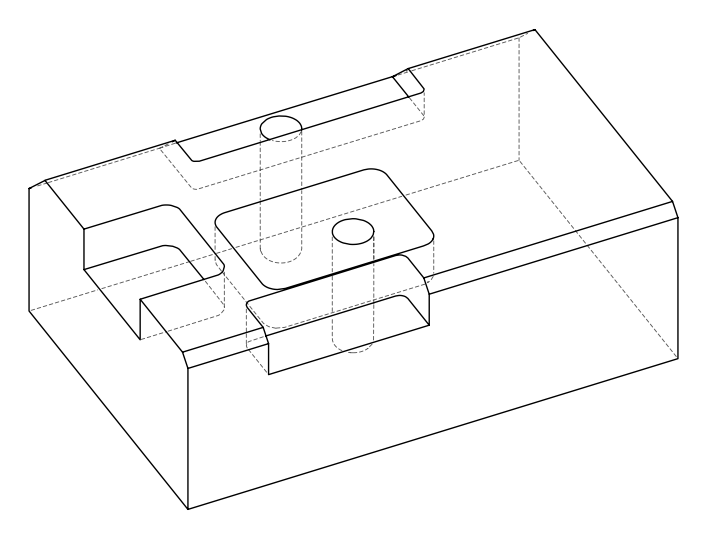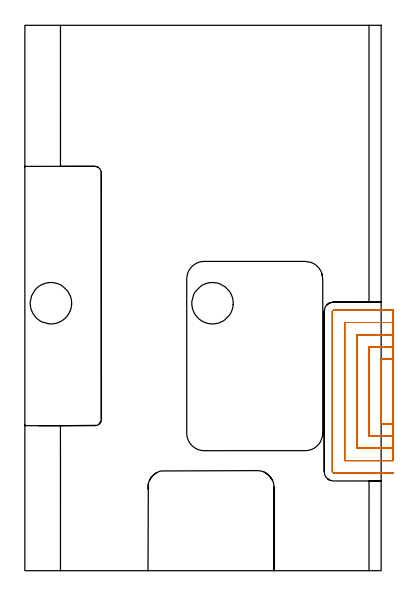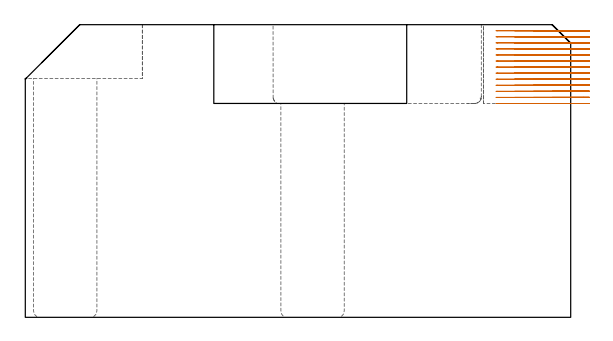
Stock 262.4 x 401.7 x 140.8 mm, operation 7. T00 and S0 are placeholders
(PLAN: 9 operations, 5 tool changes, 174.9 min)
(1 AREA_MILL | FG_CHAMFER_SURFACE | UGT0205_001 | 2.28 min | 2831 mm3)
(2 AREA_MILL_1 | FG_CHAMFER_SURFACE_1 | UGT0205_001 | 19.36 min | 111326 mm3)
(3 AREA_MILL_2 | FG_CHAMFER_SURFACE_2 | UGT0205_001 | 6.69 min | 8292 mm3)
(4 MILL_RECTANGULAR_POCKET | POCKET_RECTANGULAR_STRAIGHT | NXT0201_007 | Follow Part, ap 6.25, ae 75% | 12.48 min | 522849 mm3)
(5 MILL_SLOT | SLOT_PARTIAL_RECTANGULAR | UGT0201_094 | Follow Part, ap 5, ae 75% | 11.01 min | 256787 mm3)
(6 MILL_SLOT_1 | SLOT_PARTIAL_RECTANGULAR_1 | NXT0201_009 | Follow Part, ap 2, ae 75% | 77.07 min | 239271 mm3)
(7 MILL_SLOT_2 | SLOT_PARTIAL_RECTANGULAR_2 | NXT0201_011 | Follow Part, ap 3, ae 75% | 36.15 min | 208003 mm3)
(8 MILL_THROUGH_HOLE_FROM_SOLID_MATERIAL | STEP1HOLE | NXT0201_007 | Circular | 5.14 min | 83582 mm3)
(9 MILL_THROUGH_HOLE_FROM_SOLID_MATERIAL_1 | STEP1HOLE_1 | NXT0201_007 | Circular | 4.68 min | 74841 mm3)
(TOOL UGT0205_001 | Chamfer Mill 20 x 3 x 45 deg. | D20 FL50 Z2)
(TOOL NXT0201_007 | ENDMILL 25mm [R216.25-25050GCK54P 1620] | D25 R3 FL54 Z5)
(TOOL UGT0201_094 | End mill 20 mm | D20 FL38 Z4)
(TOOL NXT0201_009 | ENDMILL 8mm [2P460-0800-NA 1630] | D8 FL26 Z6)
(TOOL NXT0201_011 | ENDMILL 12mm [2P460-1200-NA 1630] | D12 FL38 Z6)
(OP 7 MILL_SLOT_2)
G17 G21 G94 G90
T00 M6
G54
G17 G0 G90 X271.4 Y155.813 S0 M3
G43 Z150.8 H1
Z137.885
G94 G1 X268.4 Y155.8 F250.
X268.246 F500.
X262.5
Y108.1
X268.245
X268.4
X271.4 Y108.087 F250.
Y164.818
X268.4 Y164.8
X268.246 F500.
X253.5
Y99.1
X268.245
X268.4
X271.4 Y99.082 F250.
Y173.826
X268.4 Y173.801
X268.246 Y173.8 F500.
X244.5
Y90.1
X268.245
X268.4 Y90.099
X271.4 Y90.074 F250.
Y182.853
X268.4 Y182.801
X268.246 Y182.8 F500.
X235.5
Y81.1
X268.245
X268.4 Y81.099
X271.4 Y81.047 F250.
X271.246 Y191.8
X268.246
X227.3 F500.
G3 X226.5 Y191. R0.8
G1 Y72.9
G3 X227.3 Y72.1 R0.8
G1 X268.245
X271.245 F250.
G0 X271.4 Y155.8 Z134.969
G1 X268.4
X262.5 F500.
Y108.1
X268.4
X271.4 F250.
Y164.8
X268.4
X253.5 F500.
Y99.1
X268.4
X271.4 F250.
Y173.8
X268.4
X244.5 F500.
Y90.1
X268.4
X271.4 F250.
Y182.8
X268.4
X235.5 F500.
Y81.1
X268.4
X271.4 F250.
Y191.8
X268.4
X227.3 F500.
G3 X226.5 Y191. R0.8
G1 Y72.9
G3 X227.3 Y72.1 R0.8
G1 X268.4
X271.4 F250.
G0 Y155.8 Z132.054
G1 X268.4
X262.5 F500.
Y108.1
X268.4
X271.4 F250.
Y164.8
X268.4
X253.5 F500.
Y99.1
X268.4
X271.4 F250.
Y173.8
X268.4
X244.5 F500.
Y90.1
X268.4
X271.4 F250.
Y182.8
X268.4
X235.5 F500.
Y81.1
X268.4
X271.4 F250.
Y191.8
X268.4
X227.3 F500.
G3 X226.5 Y191. R0.8
G1 Y72.9
G3 X227.3 Y72.1 R0.8
G1 X268.4
X271.4 F250.
G0 Y155.8 Z129.138
G1 X268.4
X262.5 F500.
Y108.1
X268.4
X271.4 F250.
Y164.8
X268.4
X253.5 F500.
Y99.1
X268.4
X271.4 F250.
Y173.8
X268.4
X244.5 F500.
Y90.1
X268.4
X271.4 F250.
Y182.8
X268.4
X235.5 F500.
Y81.1
X268.4
X271.4 F250.
Y191.8
X268.4
X227.3 F500.
G3 X226.5 Y191. R0.8
G1 Y72.9
G3 X227.3 Y72.1 R0.8
G1 X268.4
X271.4 F250.
G0 Y155.8 Z126.223
G1 X268.4
X262.5 F500.
Y108.1
X268.4
X271.4 F250.
Y164.8
X268.4
X253.5 F500.
Y99.1
X268.4
X271.4 F250.
Y173.8
X268.4
X244.5 F500.
Y90.1
X268.4
X271.4 F250.
Y182.8
X268.4
X235.5 F500.
Y81.1
X268.4
X271.4 F250.
Y191.8
X268.4
X227.3 F500.
G3 X226.5 Y191. R0.8
G1 Y72.9
G3 X227.3 Y72.1 R0.8
G1 X268.4
X271.4 F250.
G0 Y155.8 Z123.308
G1 X268.4
X262.5 F500.
Y108.1
X268.4
X271.4 F250.
Y164.8
X268.4
X253.5 F500.
Y99.1
X268.4
X271.4 F250.
Y173.8
X268.4
X244.5 F500.
Y90.1
X268.4
X271.4 F250.
Y182.8
X268.4
X235.5 F500.
Y81.1
X268.4
X271.4 F250.
Y191.8
X268.4
X227.3 F500.
G3 X226.5 Y191. R0.8
G1 Y72.9
G3 X227.3 Y72.1 R0.8
G1 X268.4
X271.4 F250.
G0 Y155.8 Z120.392
G1 X268.4
X262.5 F500.
Y108.1
X268.4
X271.4 F250.
Y164.8
X268.4
X253.5 F500.
Y99.1
X268.4
X271.4 F250.
Y173.8
X268.4
X244.5 F500.
Y90.1
X268.4
X271.4 F250.
Y182.8
X268.4
X235.5 F500.
Y81.1
X268.4
X271.4 F250.
Y191.8
X268.4
X227.3 F500.
G3 X226.5 Y191. R0.8
G1 Y72.9
G3 X227.3 Y72.1 R0.8
G1 X268.4
X271.4 F250.
G0 Y155.8 Z117.477
G1 X268.4
X262.5 F500.
Y108.1
X268.4
X271.4 F250.
Y164.8
X268.4
X253.5 F500.
Y99.1
X268.4
X271.4 F250.
Y173.8
X268.4
X244.5 F500.
Y90.1
X268.4
X271.4 F250.
Y182.8
X268.4
X235.5 F500.
Y81.1
X268.4
X271.4 F250.
Y191.8
X268.4
X227.3 F500.
G3 X226.5 Y191. R0.8
G1 Y72.9
G3 X227.3 Y72.1 R0.8
G1 X268.4
X271.4 F250.
G0 Y155.8 Z114.562
G1 X268.4
X262.5 F500.
Y108.1
X268.4
X271.4 F250.
Y164.8
X268.4
X253.5 F500.
Y99.1
X268.4
X271.4 F250.
Y173.8
X268.4
X244.5 F500.
Y90.1
X268.4
X271.4 F250.
Y182.8
X268.4
X235.5 F500.
Y81.1
X268.4
X271.4 F250.
Y191.8
X268.4
X227.3 F500.
G3 X226.5 Y191. R0.8
G1 Y72.9
G3 X227.3 Y72.1 R0.8
G1 X268.4
X271.4 F250.
G0 Y155.8 Z111.646
G1 X268.4
X262.5 F500.
Y108.1
X268.4
X271.4 F250.
Y164.8
X268.4
X253.5 F500.
Y99.1
X268.4
X271.4 F250.
Y173.8
X268.4
X244.5 F500.
Y90.1
X268.4
X271.4 F250.
Y182.8
X268.4
X235.5 F500.
Y81.1
X268.4
X271.4 F250.
Y191.8
X268.4
X227.3 F500.
G3 X226.5 Y191. R0.8
G1 Y72.9
G3 X227.3 Y72.1 R0.8
G1 X268.4
X271.4 F250.
G0 Y155.8 Z108.731
G1 X268.4
X262.5 F500.
Y108.1
X268.4
X271.4 F250.
Y164.8
X268.4
X253.5 F500.
Y99.1
X268.4
X271.4 F250.
Y173.8
X268.4
X244.5 F500.
Y90.1
X268.4
X271.4 F250.
Y182.8
X268.4
X235.5 F500.
Y81.1
X268.4
X271.4 F250.
Y191.8
X268.4
X227.3 F500.
G3 X226.5 Y191. R0.8
G1 Y72.9
G3 X227.3 Y72.1 R0.8
G1 X268.4
X271.4 F250.
G0 Y155.8 Z105.815
G1 X268.4
X262.5 F500.
Y108.1
X268.4
X271.4 F250.
Y164.8
X268.4
X253.5 F500.
Y99.1
X268.4
X271.4 F250.
Y173.8
X268.4
X244.5 F500.
Y90.1
X268.4
X271.4 F250.
Y182.8
X268.4
X235.5 F500.
Y81.1
X268.4
X271.4 F250.
Y191.8
X268.4
X227.3 F500.
G3 X226.5 Y191. R0.8
G1 Y72.9
G3 X227.3 Y72.1 R0.8
G1 X268.4
X271.4 F250.
G0 Y155.8 Z102.9
G1 X268.4
X262.5 F500.
Y108.1
X268.4
X271.4 F250.
Y164.8
X268.4
X253.5 F500.
Y99.1
X268.4
X271.4 F250.
Y173.8
X268.4
X244.5 F500.
Y90.1
X268.4
X271.4 F250.
Y182.8
X268.4
X235.5 F500.
Y81.1
X268.4
X271.4 F250.
Y191.8
X268.4
X227.3 F500.
G3 X226.5 Y191. R0.8
G1 Y72.9
G3 X227.3 Y72.1 R0.8
G1 X268.4
X271.4 F250.
G0 Z150.8
M5
M2
